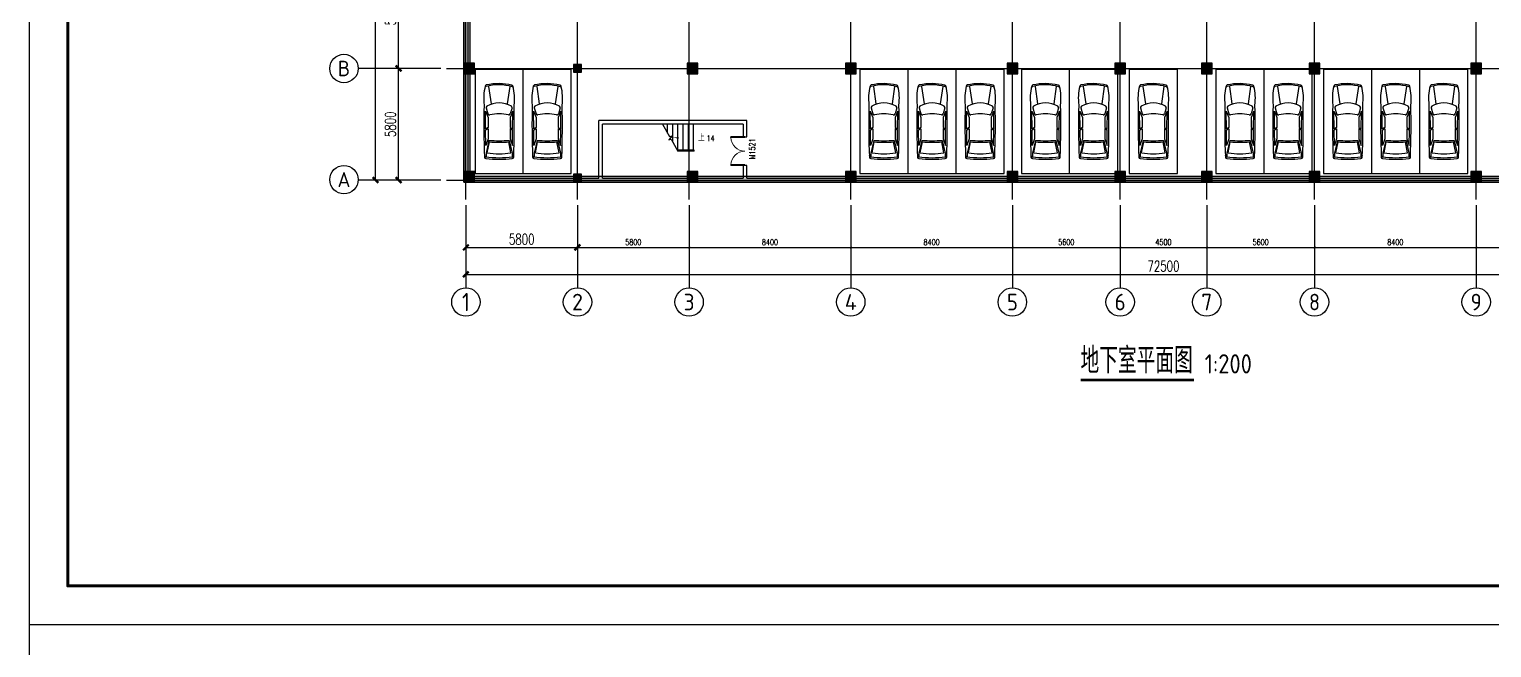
# Model space of a CAD drawing. Extents: x -1 to 1050000, y -900000 to 0.
# Drawn here: x -1 to 76000, y -361217 to -329074 of the extents above; entities that cross this region are included whole.
import ezdxf
from ezdxf.enums import TextEntityAlignment as Align

# ---------------------------------------------------------------- set-up
doc = ezdxf.new("R2010")
doc.units = 0
doc.header["$LTSCALE"] = 1000
doc.header["$MEASUREMENT"] = 0
for name, color, linetype in [('AXIS', 3, 'Continuous'), ('AXIS_TEXT', 7, 'Continuous'), ('COLUMN', 9, 'Continuous'), ('DIM_SYMB', 3, 'Continuous'), ('G-ANNO-TTLB-THIN', 151, 'Continuous'), ('PKNG-TSRP', 83, 'Continuous'), ('PUB_HATCH', 8, 'Continuous'), ('PUB_TEXT', 7, 'Continuous'), ('STAIR', 2, 'Continuous'), ('WALL', 9, 'Continuous'), ('WINDOW', 4, 'Continuous'), ('WINDOW_TEXT', 7, 'Continuous')]:
    doc.layers.add(name, color=color, linetype=linetype)
doc.layers.add('DOTE', color=1, linetype='Continuous', plot=False)
doc.layers.add('G-ANNO-TTLB-WIDE', color=214, linetype='Continuous', lineweight=100)
doc.styles.add('_TCH_AXIS', font='tssdeng.shx', dxfattribs={"bigfont": 'GBCBIG.shx'})
doc.styles.add('_TCH_DIM', font='SIMPLEX', dxfattribs={"bigfont": 'GBCBIG'})
doc.styles.add('_TCH_DIM_T3', font='SIMPLEX', dxfattribs={"width": 0.705882, "bigfont": 'GBCBIG'})
doc.styles.add('_TCH_WINDOW', font='SIMPLEX', dxfattribs={"bigfont": 'GBCBIG'})
doc.styles.add('COMPLEX', font='COMPLEX')
doc.styles.get("Standard").update_dxf_attribs({"font": 'gbenor.shx', "bigfont": 'gbcbig.shx'})
doc.dimstyles.new('_TCH_ARCH&&100', dxfattribs={"dimtxt": 297.5, "dimasz": 100, "dimexe": 250, "dimexo": 300, "dimgap": 126.25, "dimtad": 1, "dimdec": 0, "dimzin": 0, "dimdsep": 46, "dimtxsty": '_TCH_DIM_T3', "dimblk": 'ARCHTICK', "dimcen": 0.09, "dimclrt": 7, "dimazin": 2, "dimtfac": 1, "dimtdec": 0, "dimtix": 1, "dimtmove": 2, "dimatfit": 3, "dimfxl": 1, "dimtolj": 1, "dimtzin": 0, "dimarcsym": 0})

# ---------------------------------------------------------------- blocks, each defined once
blk = doc.blocks.new('*U1')
blk.add_line((-525000, 0), (525000, 0))
blk = doc.blocks.new('*U2')
at = {"layer": 'Defpoints', "color": 0, "linetype": 'ByBlock', "lineweight": -2, "transparency": 16777216}
blk.add_blockref('*U1', (0, -360000), dxfattribs=at)
blk = doc.blocks.new('$车$00000001')
for p, q in [((-547, 1807, 0), (-416, 915, 0)), ((552, 1807, 0), (421, 915, 0)), ((-702, -406, 0), (-713, 540, 0)), ((-713, 540, 0), (-576, 195, 0)), ((-672, 697, 0), (-579, 391, 0)), ((-576, 195, 0), (-576, -323, 0)), ((715, 540, 0), (578, 195, 0)), ((578, 195, 0), (578, -323, 0)), ((672, 697, 0), (579, 391, 0)), ((703, -406, 0), (715, 540, 0)), ((-576, -323, 0), (-702, -406, 0)), ((-576, -378, 0), (-701, -460, 0)), ((-695, -1259, 0), (-701, -460, 0)), ((-576, -378, 0), (-576, -901, 0)), ((578, -323, 0), (703, -406, 0)), ((578, -378, 0), (703, -460, 0)), ((578, -378, 0), (578, -901, 0)), ((697, -1259, 0), (703, -460, 0)), ((-576, -901, 0), (-695, -1259, 0)), ((-526, -986, 0), (-680, -1654, 0)), ((-613, -1625, 0), (-502, -1066, 0)), ((615, -1625, 0), (504, -1066, 0)), ((530, -985, 0), (683, -1654, 0)), ((578, -901, 0), (697, -1259, 0)), ((-680, -1654, 0), (-680, -1837, 0)), ((683, -1654, 0), (683, -1837, 0))]:
    blk.add_line(p, q)
at = {"elevation": 0}
blk.add_lwpolyline([(-759, -1851, 0.370795), (-687, -1929, 0.050359), (687, -1929, 0.370794), (759, -1851, 0.013785), (781, 852, 0.086087), (726, 1821, 0.274876), (668, 1882, 0.115126), (-664, 1893, 0.278808), (-723, 1832, 0.08707), (-781, 852, 0.013785)], format="xyb", close=True, dxfattribs=at)
for centre, radius, start, end in [((-661, 1732, 0), 82.2, 107.81788, 168.39421), ((-21, -539, 0), 2441, 73.03471, 105.81411), ((664, 1718, 0), 82.2, 11.32486, 70.88258), ((-596, 720, 0), 78.6, 121.14552, 196.79837), ((0, -320, 0), 1277, 60.07742, 119.92258), ((596, 720, 0), 78.6, 343.20163, 58.85448), ((-504, 414, 0), 78.6, 196.79837, 283.66308), ((0, -1777, 0), 2169, 77.06832, 102.93168), ((504, 414, 0), 78.6, 256.33692, 343.20163), ((0, 5836, 0), 6842, 265.59188, 274.44072), ((0, 5792, 0), 6876, 265.79714, 274.20286), ((-643, -1747, 0), 121, 184.39871, 237.52881), ((0, 4897, 0), 6783, 264.01419, 275.98581), ((0, 1755, 0), 3436, 259.68972, 280.31028), ((643, -1747, 0), 121, 302.47119, 355.60129)]:
    blk.add_arc(centre, radius, start, end)
blk = doc.blocks.new('_ArchTick')
at = {"color": 0, "linetype": 'ByBlock', "const_width": 0.4}
blk.add_lwpolyline([(-0.5, -0.5), (0.5, 0.5)], dxfattribs=at)
blk = doc.blocks.new('*D155')
at = {"layer": 'AXIS', "color": 0, "lineweight": -2, "transparency": 16777216}
for p, q in [((20991, -282013), (17741, -282013)), ((17991, -336913), (17991, -282013)), ((20991, -336913), (17741, -336913))]:
    blk.add_line(p, q, dxfattribs=at)
at = {"layer": 'Defpoints', "color": 0, "transparency": 16777216}
for p in [(17991, -282013), (21291, -282013), (21291, -336913)]:
    blk.add_point(p, dxfattribs=at)
at = {"layer": 'AXIS', "color": 0, "lineweight": -2, "transparency": 16777216, "xscale": 300, "yscale": 300, "zscale": 300}
for p, rotation in [((17991, -282013), 90), ((17991, -336913), 270)]:
    blk.add_blockref('_ArchTick', p, dxfattribs=dict(at, rotation=rotation))
at = {"layer": 'AXIS', "color": 7, "transparency": 16777216, "insert": (17566, -309463), "char_height": 550, "attachment_point": 5, "rotation": 90, "style": '_TCH_DIM_T3'}
blk.add_mtext('\\A1;54900', dxfattribs=at)
blk = doc.blocks.new('_AXISO')
blk.add_circle((0, 0), 0.5)
at = {"layer": 'AXIS_TEXT', "style": 'COMPLEX', "width": 1.041667}
blk.add_attdef('A', text='', height=0.56, dxfattribs=at).set_placement((-0.25, -0.28), (0.25, -0.28), align=Align.FIT)
blk = doc.blocks.new('*D125')
at = {"layer": 'AXIS', "color": 0, "lineweight": -2, "transparency": 16777216}
for p, q in [((21391, -331113), (18941, -331113)), ((19191, -336913), (19191, -331113)), ((21391, -336913), (18941, -336913))]:
    blk.add_line(p, q, dxfattribs=at)
at = {"layer": 'Defpoints', "color": 0, "transparency": 16777216}
for p in [(19191, -331113), (21691, -331113), (21691, -336913)]:
    blk.add_point(p, dxfattribs=at)
at = {"layer": 'AXIS', "color": 0, "lineweight": -2, "transparency": 16777216, "xscale": 300, "yscale": 300, "zscale": 300}
for p, rotation in [((19191, -331113), 90), ((19191, -336913), 270)]:
    blk.add_blockref('_ArchTick', p, dxfattribs=dict(at, rotation=rotation))
at = {"layer": 'AXIS', "color": 7, "transparency": 16777216, "insert": (18766, -334013), "char_height": 550, "attachment_point": 5, "rotation": 90, "style": '_TCH_DIM_T3'}
blk.add_mtext('\\A1;5800', dxfattribs=at)
blk = doc.blocks.new('*D126')
at = {"layer": 'AXIS', "color": 0, "lineweight": -2, "transparency": 16777216}
for p, q in [((21391, -325313), (18941, -325313)), ((19191, -331113), (19191, -325313)), ((21391, -331113), (18941, -331113))]:
    blk.add_line(p, q, dxfattribs=at)
at = {"layer": 'Defpoints', "color": 0, "transparency": 16777216}
for p in [(19191, -325313), (21691, -325313), (21691, -331113)]:
    blk.add_point(p, dxfattribs=at)
at = {"layer": 'AXIS', "color": 0, "lineweight": -2, "transparency": 16777216, "xscale": 300, "yscale": 300, "zscale": 300}
for p, rotation in [((19191, -325313), 90), ((19191, -331113), 270)]:
    blk.add_blockref('_ArchTick', p, dxfattribs=dict(at, rotation=rotation))
at = {"layer": 'AXIS', "color": 7, "transparency": 16777216, "insert": (18766, -328213), "char_height": 550, "attachment_point": 5, "rotation": 90, "style": '_TCH_DIM_T3'}
blk.add_mtext('\\A1;5800', dxfattribs=at)
blk = doc.blocks.new('*D145')
at = {"layer": 'AXIS', "color": 0, "lineweight": -2, "transparency": 16777216}
for p, q in [((28491, -338213), (28491, -340663)), ((34291, -338213), (34291, -340663)), ((28491, -340413), (34291, -340413))]:
    blk.add_line(p, q, dxfattribs=at)
at = {"layer": 'Defpoints', "color": 0, "transparency": 16777216}
for p in [(28491, -337913), (34291, -337913), (34291, -340413)]:
    blk.add_point(p, dxfattribs=at)
at = {"layer": 'AXIS', "color": 0, "lineweight": -2, "transparency": 16777216, "xscale": 100, "yscale": 100, "zscale": 100, "rotation": 180}
blk.add_blockref('_ArchTick', (28491, -340413), dxfattribs=at)
at = {"layer": 'AXIS', "color": 0, "lineweight": -2, "transparency": 16777216, "xscale": 100, "yscale": 100, "zscale": 100}
blk.add_blockref('_ArchTick', (34291, -340413), dxfattribs=at)
at = {"layer": 'AXIS', "color": 7, "transparency": 16777216, "insert": (31391, -340138), "char_height": 297.5, "attachment_point": 5, "style": '_TCH_DIM_T3'}
blk.add_mtext('\\A1;5800', dxfattribs=at)
blk = doc.blocks.new('*D147')
at = {"layer": 'AXIS', "color": 0, "lineweight": -2, "transparency": 16777216}
for p, q in [((42691, -338213), (42691, -340663)), ((51091, -338213), (51091, -340663)), ((42691, -340413), (51091, -340413))]:
    blk.add_line(p, q, dxfattribs=at)
at = {"layer": 'Defpoints', "color": 0, "transparency": 16777216}
for p in [(42691, -337913), (51091, -337913), (51091, -340413)]:
    blk.add_point(p, dxfattribs=at)
at = {"layer": 'AXIS', "color": 0, "lineweight": -2, "transparency": 16777216, "xscale": 100, "yscale": 100, "zscale": 100, "rotation": 180}
blk.add_blockref('_ArchTick', (42691, -340413), dxfattribs=at)
at = {"layer": 'AXIS', "color": 0, "lineweight": -2, "transparency": 16777216, "xscale": 100, "yscale": 100, "zscale": 100}
blk.add_blockref('_ArchTick', (51091, -340413), dxfattribs=at)
at = {"layer": 'AXIS', "color": 7, "transparency": 16777216, "insert": (46891, -340138), "char_height": 297.5, "attachment_point": 5, "style": '_TCH_DIM_T3'}
blk.add_mtext('\\A1;8400', dxfattribs=at)
blk = doc.blocks.new('*D159')
at = {"layer": 'AXIS', "color": 0, "lineweight": -2, "transparency": 16777216}
for p, q in [((51091, -338213), (51091, -340663)), ((56691, -338213), (56691, -340663)), ((51091, -340413), (56691, -340413))]:
    blk.add_line(p, q, dxfattribs=at)
at = {"layer": 'Defpoints', "color": 0, "transparency": 16777216}
for p in [(51091, -337913), (56691, -337913), (56691, -340413)]:
    blk.add_point(p, dxfattribs=at)
at = {"layer": 'AXIS', "color": 0, "lineweight": -2, "transparency": 16777216, "xscale": 100, "yscale": 100, "zscale": 100, "rotation": 180}
blk.add_blockref('_ArchTick', (51091, -340413), dxfattribs=at)
at = {"layer": 'AXIS', "color": 0, "lineweight": -2, "transparency": 16777216, "xscale": 100, "yscale": 100, "zscale": 100}
blk.add_blockref('_ArchTick', (56691, -340413), dxfattribs=at)
at = {"layer": 'AXIS', "color": 7, "transparency": 16777216, "insert": (53891, -340138), "char_height": 297.5, "attachment_point": 5, "style": '_TCH_DIM_T3'}
blk.add_mtext('\\A1;5600', dxfattribs=at)
blk = doc.blocks.new('*D162')
at = {"layer": 'AXIS', "color": 0, "lineweight": -2, "transparency": 16777216}
for p, q in [((66791, -338213), (66791, -340663)), ((75191, -338213), (75191, -340663)), ((66791, -340413), (75191, -340413))]:
    blk.add_line(p, q, dxfattribs=at)
at = {"layer": 'Defpoints', "color": 0, "transparency": 16777216}
for p in [(66791, -337913), (75191, -337913), (75191, -340413)]:
    blk.add_point(p, dxfattribs=at)
at = {"layer": 'AXIS', "color": 0, "lineweight": -2, "transparency": 16777216, "xscale": 100, "yscale": 100, "zscale": 100, "rotation": 180}
blk.add_blockref('_ArchTick', (66791, -340413), dxfattribs=at)
at = {"layer": 'AXIS', "color": 0, "lineweight": -2, "transparency": 16777216, "xscale": 100, "yscale": 100, "zscale": 100}
blk.add_blockref('_ArchTick', (75191, -340413), dxfattribs=at)
at = {"layer": 'AXIS', "color": 7, "transparency": 16777216, "insert": (70991, -340138), "char_height": 297.5, "attachment_point": 5, "style": '_TCH_DIM_T3'}
blk.add_mtext('\\A1;8400', dxfattribs=at)
blk = doc.blocks.new('*D156')
at = {"layer": 'AXIS', "color": 0, "lineweight": -2, "transparency": 16777216}
for p, q in [((22691, -338213), (22691, -340663)), ((28491, -338213), (28491, -340663)), ((22691, -340413), (28491, -340413))]:
    blk.add_line(p, q, dxfattribs=at)
at = {"layer": 'Defpoints', "color": 0, "transparency": 16777216}
for p in [(22691, -337913), (28491, -337913), (28491, -340413)]:
    blk.add_point(p, dxfattribs=at)
at = {"layer": 'AXIS', "color": 0, "lineweight": -2, "transparency": 16777216, "xscale": 300, "yscale": 300, "zscale": 300, "rotation": 180}
blk.add_blockref('_ArchTick', (22691, -340413), dxfattribs=at)
at = {"layer": 'AXIS', "color": 0, "lineweight": -2, "transparency": 16777216, "xscale": 300, "yscale": 300, "zscale": 300}
blk.add_blockref('_ArchTick', (28491, -340413), dxfattribs=at)
at = {"layer": 'AXIS', "color": 7, "transparency": 16777216, "insert": (25591, -339988), "char_height": 550, "attachment_point": 5, "style": '_TCH_DIM_T3'}
blk.add_mtext('\\A1;5800', dxfattribs=at)
blk = doc.blocks.new('*D158')
at = {"layer": 'AXIS', "color": 0, "lineweight": -2, "transparency": 16777216}
for p, q in [((34291, -338213), (34291, -340663)), ((42691, -338213), (42691, -340663)), ((34291, -340413), (42691, -340413))]:
    blk.add_line(p, q, dxfattribs=at)
at = {"layer": 'Defpoints', "color": 0, "transparency": 16777216}
for p in [(34291, -337913), (42691, -337913), (42691, -340413)]:
    blk.add_point(p, dxfattribs=at)
at = {"layer": 'AXIS', "color": 0, "lineweight": -2, "transparency": 16777216, "xscale": 100, "yscale": 100, "zscale": 100, "rotation": 180}
blk.add_blockref('_ArchTick', (34291, -340413), dxfattribs=at)
at = {"layer": 'AXIS', "color": 0, "lineweight": -2, "transparency": 16777216, "xscale": 100, "yscale": 100, "zscale": 100}
blk.add_blockref('_ArchTick', (42691, -340413), dxfattribs=at)
at = {"layer": 'AXIS', "color": 7, "transparency": 16777216, "insert": (38491, -340138), "char_height": 297.5, "attachment_point": 5, "style": '_TCH_DIM_T3'}
blk.add_mtext('\\A1;8400', dxfattribs=at)
blk = doc.blocks.new('*D169')
at = {"layer": 'AXIS', "color": 0, "lineweight": -2, "transparency": 16777216}
for p, q in [((56691, -338213), (56691, -340663)), ((61191, -338213), (61191, -340663)), ((56691, -340413), (61191, -340413))]:
    blk.add_line(p, q, dxfattribs=at)
at = {"layer": 'Defpoints', "color": 0, "transparency": 16777216}
for p in [(56691, -337913), (61191, -337913), (61191, -340413)]:
    blk.add_point(p, dxfattribs=at)
at = {"layer": 'AXIS', "color": 0, "lineweight": -2, "transparency": 16777216, "xscale": 100, "yscale": 100, "zscale": 100, "rotation": 180}
blk.add_blockref('_ArchTick', (56691, -340413), dxfattribs=at)
at = {"layer": 'AXIS', "color": 0, "lineweight": -2, "transparency": 16777216, "xscale": 100, "yscale": 100, "zscale": 100}
blk.add_blockref('_ArchTick', (61191, -340413), dxfattribs=at)
at = {"layer": 'AXIS', "color": 7, "transparency": 16777216, "insert": (58941, -340138), "char_height": 297.5, "attachment_point": 5, "style": '_TCH_DIM_T3'}
blk.add_mtext('\\A1;4500', dxfattribs=at)
blk = doc.blocks.new('*D170')
at = {"layer": 'AXIS', "color": 0, "lineweight": -2, "transparency": 16777216}
for p, q in [((61191, -338213), (61191, -340663)), ((66791, -338213), (66791, -340663)), ((61191, -340413), (66791, -340413))]:
    blk.add_line(p, q, dxfattribs=at)
at = {"layer": 'Defpoints', "color": 0, "transparency": 16777216}
for p in [(61191, -337913), (66791, -337913), (66791, -340413)]:
    blk.add_point(p, dxfattribs=at)
at = {"layer": 'AXIS', "color": 0, "lineweight": -2, "transparency": 16777216, "xscale": 100, "yscale": 100, "zscale": 100, "rotation": 180}
blk.add_blockref('_ArchTick', (61191, -340413), dxfattribs=at)
at = {"layer": 'AXIS', "color": 0, "lineweight": -2, "transparency": 16777216, "xscale": 100, "yscale": 100, "zscale": 100}
blk.add_blockref('_ArchTick', (66791, -340413), dxfattribs=at)
at = {"layer": 'AXIS', "color": 7, "transparency": 16777216, "insert": (63991, -340138), "char_height": 297.5, "attachment_point": 5, "style": '_TCH_DIM_T3'}
blk.add_mtext('\\A1;5600', dxfattribs=at)
blk = doc.blocks.new('*D172')
at = {"layer": 'AXIS', "color": 0, "lineweight": -2, "transparency": 16777216}
for p, q in [((75191, -338213), (75191, -340663)), ((83591, -338213), (83591, -340663)), ((75191, -340413), (83591, -340413))]:
    blk.add_line(p, q, dxfattribs=at)
at = {"layer": 'Defpoints', "color": 0, "transparency": 16777216}
for p in [(75191, -337913), (83591, -337913), (83591, -340413)]:
    blk.add_point(p, dxfattribs=at)
at = {"layer": 'AXIS', "color": 0, "lineweight": -2, "transparency": 16777216, "xscale": 100, "yscale": 100, "zscale": 100, "rotation": 180}
blk.add_blockref('_ArchTick', (75191, -340413), dxfattribs=at)
at = {"layer": 'AXIS', "color": 0, "lineweight": -2, "transparency": 16777216, "xscale": 100, "yscale": 100, "zscale": 100}
blk.add_blockref('_ArchTick', (83591, -340413), dxfattribs=at)
at = {"layer": 'AXIS', "color": 7, "transparency": 16777216, "insert": (79391, -340138), "char_height": 297.5, "attachment_point": 5, "style": '_TCH_DIM_T3'}
blk.add_mtext('\\A1;8400', dxfattribs=at)
blk = doc.blocks.new('*D175')
at = {"layer": 'AXIS', "color": 0, "lineweight": -2, "transparency": 16777216}
for p, q in [((22691, -338813), (22691, -342063)), ((95191, -338813), (95191, -342063)), ((22691, -341813), (95191, -341813))]:
    blk.add_line(p, q, dxfattribs=at)
at = {"layer": 'Defpoints', "color": 0, "transparency": 16777216}
for p in [(22691, -338513), (95191, -338513), (95191, -341813)]:
    blk.add_point(p, dxfattribs=at)
at = {"layer": 'AXIS', "color": 0, "lineweight": -2, "transparency": 16777216, "xscale": 300, "yscale": 300, "zscale": 300, "rotation": 180}
blk.add_blockref('_ArchTick', (22691, -341813), dxfattribs=at)
at = {"layer": 'AXIS', "color": 0, "lineweight": -2, "transparency": 16777216, "xscale": 300, "yscale": 300, "zscale": 300}
blk.add_blockref('_ArchTick', (95191, -341813), dxfattribs=at)
at = {"layer": 'AXIS', "color": 7, "transparency": 16777216, "insert": (58941, -341388), "char_height": 550, "attachment_point": 5, "style": '_TCH_DIM_T3'}
blk.add_mtext('\\A1;72500', dxfattribs=at)
blk = doc.blocks.new('_FZH')
blk.add_lwpolyline([(-0.5, -0.5), (0.5, -0.5), (0.5, 0.5), (-0.5, 0.5)], close=True)
at = {"layer": 'PUB_HATCH'}
blk.add_solid([(-0.5, -0.5), (0.5, -0.5), (-0.5, 0.5), (0.5, 0.5)], dxfattribs=at)
blk = doc.blocks.new('$DorLib2D$00000002')
for p, q in [((-0.5, 0), (-0.5, 0.4875)), ((-0.475, 0.4875), (-0.5, 0.4875)), ((-0.475, 0), (-0.475, 0.4875)), ((0.475, 0), (0.475, 0.4875)), ((0.475, 0.4875), (0.5, 0.4875)), ((0.5, 0), (0.5, 0.4875)), ((-0.5, 0), (-0.475, 0)), ((0.5, 0), (0.475, 0))]:
    blk.add_line(p, q)
at = {"lineweight": 13}
for centre, start, end in [((-0.4875, 0), 0, 88.53072), ((0.4875, 0), 91.46928, 180)]:
    blk.add_arc(centre, 0.4875, start, end, dxfattribs=at)

msp = doc.modelspace()

# ---------------------------------------------------------------- hatches: boundary and pattern name
at = {"layer": 'WALL'}
h = msp.add_hatch(color=256, dxfattribs=at)
h.dxf.hatch_style = 1
h.paths.add_polyline_path([(95290.6, -295463.25), (95290.6, -337013.25), (22590.6, -337013.25), (22565.6, -281913.25), (95290.6, -281913.25), (95290.6, -288388.25), (94990.6, -288388.25), (94990.6, -282213.25), (22865.73, -282213.25), (22890.46, -336713.25), (94990.6, -336713.25), (94990.6, -295463.25)])

# ---------------------------------------------------------------- linework, layer by layer
msp.add_line((0, 0), (0, -900000))
at = {"layer": 'AXIS'}
for p, q in [((21090.6, -331113.25), (17090.6, -331113.25)), ((21090.6, -336913.25), (17090.6, -336913.25)), ((22690.6, -338513.25), (22690.6, -342513.25)), ((28490.6, -338513.25), (28490.6, -342513.25)), ((34290.6, -338513.25), (34290.6, -342513.25)), ((42690.78, -338513.25), (42690.78, -342513.25)), ((51090.6, -338513.25), (51090.6, -342513.25)), ((56690.6, -338513.25), (56690.6, -342513.25)), ((61190.6, -338513.25), (61190.6, -342513.25)), ((66790.6, -338513.25), (66790.6, -342513.25)), ((75190.6, -338513.25), (75190.6, -342513.25))]:
    msp.add_line(p, q, dxfattribs=at)
at = {"layer": 'DIM_SYMB'}
msp.add_lwpolyline([(34655.6, -334713.25, 0, 0, 0), (33440.6, -334713.25, 0, 80, 0), (33740.6, -334713.25, 0, 0, 0)], format="xyseb", dxfattribs=at)
at = {"layer": 'DIM_SYMB', "const_width": 140}
msp.add_lwpolyline([(54629.49, -347302.83), (60524.38, -347302.83)], dxfattribs=at)
at = {"layer": 'DOTE'}
for p, q in [((22690.6, -337913.25), (22690.6, -281013.25)), ((28490.6, -337913.25), (28490.6, -281013.25)), ((34290.6, -337913.25), (34290.6, -281013.25)), ((42690.78, -337913.25), (42690.78, -281013.25)), ((51090.6, -337913.25), (51090.6, -281013.25)), ((56690.6, -337913.25), (56690.6, -281013.25)), ((61190.6, -337913.25), (61190.6, -281013.25)), ((66790.6, -337913.25), (66790.6, -281013.25)), ((75190.6, -337913.25), (75190.6, -281013.25)), ((21690.6, -331113.25), (103190.6, -331113.25)), ((21690.6, -336913.25), (103190.6, -336913.25))]:
    msp.add_line(p, q, dxfattribs=at)
at = {"layer": 'G-ANNO-TTLB-THIN'}
msp.add_lwpolyline([(-0.53, -191800.03), (-0.53, -360000.03), (118799.47, -360000.03), (118799.47, -191800.03)], close=True, dxfattribs=at)
at = {"layer": 'G-ANNO-TTLB-WIDE'}
msp.add_lwpolyline([(116799.47, -196800.03), (1999.47, -196800.03), (1999.47, -358000.03), (116799.47, -358000.03)], close=True, dxfattribs=at)
at = {"layer": 'PKNG-TSRP'}
for p, q in [((23165.41, -336563.25), (28165.41, -336563.25)), ((43165.6, -336563.25), (50665.6, -336563.25)), ((51565.6, -336563.25), (56565.6, -336563.25)), ((61665.6, -336563.25), (66665.6, -336563.25)), ((67265.6, -336563.25), (74765.6, -336563.25))]:
    msp.add_line(p, q, dxfattribs=at)
for points in [[(28165.41, -331163.25), (23165.41, -331163.25), (23165.41, -336563.25)], [(25665.41, -336563.25), (25665.41, -331163.25)], [(28165.41, -336563.25), (28165.41, -331163.25)], [(50665.6, -331163.25), (43165.6, -331163.25), (43165.6, -336563.25)], [(45665.6, -336563.25), (45665.6, -331163.25)], [(48165.6, -336563.25), (48165.6, -331163.25)], [(50665.6, -336563.25), (50665.6, -331163.25)], [(56565.6, -331163.25), (51565.6, -331163.25), (51565.6, -336563.25)], [(54065.6, -336563.25), (54065.6, -331163.25)], [(56565.6, -336563.25), (56565.6, -331163.25)], [(66665.6, -331163.25), (61665.6, -331163.25), (61665.6, -336563.25)], [(64165.6, -336563.25), (64165.6, -331163.25)], [(66665.6, -336563.25), (66665.6, -331163.25)], [(74765.6, -331163.25), (67265.6, -331163.25), (67265.6, -336563.25)], [(69765.6, -336563.25), (69765.6, -331163.25)], [(72265.6, -336563.25), (72265.6, -331163.25)], [(74765.6, -336563.25), (74765.6, -331163.25)]]:
    msp.add_lwpolyline(points, dxfattribs=at)
msp.add_lwpolyline([(57165.6, -336563.25), (59665.6, -336563.25), (59665.6, -331163.25), (57165.6, -331163.25)], close=True, dxfattribs=at)
at = {"layer": 'STAIR'}
for p, q in [((34520.6, -334013.25), (32901.45, -334013.25)), ((32901.45, -334013.25), (33270.66, -334652.73)), ((33170.6, -334479.42), (33170.6, -334013.25)), ((33440.6, -334947.08), (33440.6, -334013.25)), ((33710.6, -335353.25), (33710.6, -334013.25)), ((33980.6, -335353.25), (33980.6, -334013.25)), ((34250.6, -335353.25), (34250.6, -334013.25)), ((34520.6, -335353.25), (34520.6, -334013.25)), ((33401.06, -334617.79), (33228.16, -334823.84)), ((33228.16, -334823.84), (33350.52, -334791.05)), ((33270.66, -334652.73), (33401.06, -334617.79)), ((33350.52, -334791.05), (33709.74, -335413.25)), ((34550.6, -335353.25), (33675.1, -335353.25)), ((34550.6, -335413.25), (33709.74, -335413.25)), ((34550.6, -335413.25), (34550.6, -335353.25))]:
    msp.add_line(p, q, dxfattribs=at)
msp.add_point((22690.6, -336913.25), dxfattribs=at)
at = {"layer": 'WALL'}
for p, q in [((22590.6, -325538.25), (22590.6, -330838.25)), ((22790.6, -325538.25), (22790.6, -330838.25)), ((22590.6, -331388.25), (22590.6, -336463.25)), ((22790.6, -331388.25), (22790.6, -336463.25)), ((37290.6, -333813.25), (29590.6, -333813.25)), ((29590.6, -336813.25), (29590.6, -333813.25)), ((37090.6, -334013.25), (29790.6, -334013.25)), ((29790.6, -336813.25), (29790.6, -334013.25)), ((37090.6, -334013.25), (37090.6, -334663.25)), ((37290.6, -334663.25), (37290.6, -333813.25)), ((37090.6, -334663.25), (37290.6, -334663.25)), ((37290.6, -336163.25), (37090.6, -336163.25)), ((37090.6, -336163.25), (37090.6, -336813.25)), ((37290.6, -336813.25), (37290.6, -336163.25)), ((23140.6, -336813.25), (28290.6, -336813.25)), ((23140.6, -337013.25), (28290.6, -337013.25)), ((28690.6, -336813.25), (29590.6, -336813.25)), ((28690.6, -337013.25), (34190.6, -337013.25)), ((29790.6, -336813.25), (34190.6, -336813.25)), ((34740.6, -336813.25), (37090.6, -336813.25)), ((34740.6, -337013.25), (42415.6, -337013.25)), ((37290.6, -336813.25), (42415.6, -336813.25)), ((42965.6, -336813.25), (50815.6, -336813.25)), ((42965.6, -337013.25), (50815.6, -337013.25)), ((51365.6, -336813.25), (56415.6, -336813.25)), ((51365.6, -337013.25), (56415.6, -337013.25)), ((56965.6, -336813.25), (60915.6, -336813.25)), ((56965.6, -337013.25), (60915.6, -337013.25)), ((61465.6, -336813.25), (66515.6, -336813.25)), ((61465.6, -337013.25), (66515.6, -337013.25)), ((67065.6, -336813.25), (74915.6, -336813.25)), ((67065.6, -337013.25), (74915.6, -337013.25)), ((75465.6, -336813.25), (80590.6, -336813.25)), ((75465.6, -337013.25), (83215.6, -337013.25))]:
    msp.add_line(p, q, dxfattribs=at)
msp.add_lwpolyline([(95290.6, -295463.25), (95290.6, -337013.25), (22590.6, -337013.25), (22565.6, -281913.25), (95290.6, -281913.25), (95290.6, -288388.25), (94990.6, -288388.25), (94990.6, -282213.25), (22865.73, -282213.25), (22890.46, -336713.25), (94990.6, -336713.25), (94990.6, -295463.25)], close=True, dxfattribs=at)

# ---------------------------------------------------------------- block references
at = {"layer": 'AXIS'}
ref = msp.add_blockref('_AXISO', (16352.34, -331113.25), dxfattribs=dict(at, xscale=1476.510067114094, yscale=1476.510067114094, zscale=1476.510067114094))
ref.add_attrib('A', 'B', dxfattribs={"layer": 'AXIS_TEXT', "height": 803.33, "style": '_TCH_AXIS', "width": 1.503401}).set_placement((16027.19, -331514.92), (16677.5, -331514.92), align=Align.FIT)
ref = msp.add_blockref('_AXISO', (16353.2, -336889.18), dxfattribs=dict(at, xscale=1476.510067114094, yscale=1476.510067114094, zscale=1476.510067114094))
ref.add_attrib('A', 'A', dxfattribs={"layer": 'AXIS_TEXT', "height": 784.74, "style": '_TCH_AXIS', "width": 1.392857}).set_placement((16016.88, -337281.55), (16689.51, -337281.55), align=Align.FIT)
ref = msp.add_blockref('_AXISO', (22690.6, -343251.51), dxfattribs=dict(at, xscale=1476.510067114094, yscale=1476.510067114094, zscale=1476.510067114094))
ref.add_attrib('A', '1', dxfattribs={"layer": 'AXIS_TEXT', "height": 949.99, "style": '_TCH_AXIS', "width": 2.228571}).set_placement((22487.03, -343726.5), (22894.17, -343726.5), align=Align.FIT)
ref = msp.add_blockref('_AXISO', (28490.6, -343251.51), dxfattribs=dict(at, xscale=1476.510067114094, yscale=1476.510067114094, zscale=1476.510067114094))
ref.add_attrib('A', '2', dxfattribs={"layer": 'AXIS_TEXT', "height": 859.97, "style": '_TCH_AXIS', "width": 1.238095}).set_placement((28203.94, -343681.49), (28777.25, -343681.49), align=Align.FIT)
ref = msp.add_blockref('_AXISO', (34290.6, -343251.51), dxfattribs=dict(at, xscale=1476.510067114094, yscale=1476.510067114094, zscale=1476.510067114094))
ref.add_attrib('A', '3', dxfattribs={"layer": 'AXIS_TEXT', "height": 859.97, "style": '_TCH_AXIS', "width": 1.238095}).set_placement((34003.94, -343681.49), (34577.25, -343681.49), align=Align.FIT)
ref = msp.add_blockref('_AXISO', (42690.78, -343251.51), dxfattribs=dict(at, xscale=1476.510067114094, yscale=1476.510067114094, zscale=1476.510067114094))
ref.add_attrib('A', '4', dxfattribs={"layer": 'AXIS_TEXT', "height": 822.12, "style": '_TCH_AXIS', "width": 1.320635}).set_placement((42377.59, -343662.57), (43003.97, -343662.57), align=Align.FIT)
ref = msp.add_blockref('_AXISO', (51090.6, -343251.51), dxfattribs=dict(at, xscale=1476.510067114094, yscale=1476.510067114094, zscale=1476.510067114094))
ref.add_attrib('A', '5', dxfattribs={"layer": 'AXIS_TEXT', "height": 859.97, "style": '_TCH_AXIS', "width": 1.238095}).set_placement((50803.94, -343681.49), (51377.25, -343681.49), align=Align.FIT)
ref = msp.add_blockref('_AXISO', (56690.6, -343251.51), dxfattribs=dict(at, xscale=1476.510067114094, yscale=1476.510067114094, zscale=1476.510067114094))
ref.add_attrib('A', '6', dxfattribs={"layer": 'AXIS_TEXT', "height": 859.97, "style": '_TCH_AXIS', "width": 1.333333}).set_placement((56403.94, -343681.49), (56977.25, -343681.49), align=Align.FIT)
ref = msp.add_blockref('_AXISO', (61190.6, -343251.51), dxfattribs=dict(at, xscale=1476.510067114094, yscale=1476.510067114094, zscale=1476.510067114094))
ref.add_attrib('A', '7', dxfattribs={"layer": 'AXIS_TEXT', "height": 859.97, "style": '_TCH_AXIS', "width": 1.238095}).set_placement((60903.94, -343681.49), (61477.25, -343681.49), align=Align.FIT)
ref = msp.add_blockref('_AXISO', (66790.6, -343251.51), dxfattribs=dict(at, xscale=1476.510067114094, yscale=1476.510067114094, zscale=1476.510067114094))
ref.add_attrib('A', '8', dxfattribs={"layer": 'AXIS_TEXT', "height": 859.97, "style": '_TCH_AXIS', "width": 1.238095}).set_placement((66503.94, -343681.49), (67077.25, -343681.49), align=Align.FIT)
ref = msp.add_blockref('_AXISO', (75190.6, -343251.51), dxfattribs=dict(at, xscale=1476.510067114094, yscale=1476.510067114094, zscale=1476.510067114094))
ref.add_attrib('A', '9', dxfattribs={"layer": 'AXIS_TEXT', "height": 859.97, "style": '_TCH_AXIS', "width": 1.333333}).set_placement((74903.94, -343681.49), (75477.25, -343681.49), align=Align.FIT)
at = {"layer": 'COLUMN'}
for p, xscale, yscale, zscale in [((22865.6, -331113.25), 550, 550, 550), ((28490.6, -331113.25), 400, 400, 400), ((34465.6, -331113.25), 550, 550, 550), ((42690.6, -331113.25), 550, 550, 550), ((51090.6, -331113.25), 550, 550, 550), ((56690.6, -331113.25), 550, 550, 550), ((61190.6, -331113.25), 550, 550, 550), ((66790.6, -331113.25), 550, 550, 550), ((75190.6, -331113.25), 550, 550, 550), ((22865.6, -336738.25), 550, 550, 550), ((28490.6, -336813.25), 400, 400, 400), ((34465.6, -336738.25), 550, 550, 550), ((42690.6, -336738.25), 550, 550, 550), ((51090.6, -336738.25), 550, 550, 550), ((56690.6, -336738.25), 550, 550, 550), ((61190.6, -336738.25), 550, 550, 550), ((66790.6, -336738.25), 550, 550, 550), ((75190.6, -336738.25), 550, 550, 550)]:
    msp.add_blockref('_FZH', p, dxfattribs=dict(at, xscale=xscale, yscale=yscale, zscale=zscale))
at = {"layer": 'Defpoints'}
msp.add_blockref('*U2', (525000, 0), dxfattribs=at)
at = {"layer": 'PKNG-TSRP'}
for p in [(24415.41, -333863.25), (26915.41, -333863.25), (44415.6, -333863.25), (46915.6, -333863.25), (49415.6, -333863.25), (52815.6, -333863.25), (55315.6, -333863.25), (58415.6, -333863.25), (62915.6, -333863.25), (65415.6, -333863.25), (68515.6, -333863.25), (71015.6, -333863.25), (73515.6, -333863.25)]:
    msp.add_blockref('$车$00000001', p, dxfattribs=at)
at = {"layer": 'WINDOW'}
ref = msp.add_blockref('$DorLib2D$00000002', (37190.6, -335413.25), dxfattribs=dict(at, xscale=1500, yscale=1500, zscale=1500, rotation=90))
ref.add_attrib('A', 'M1521', (37714.35, -335838.25), dxfattribs={"layer": 'WINDOW_TEXT', "height": 297.5, "rotation": 90, "style": '_TCH_WINDOW', "width": 0.705882})

# ---------------------------------------------------------------- texts
at = {"layer": 'PUB_TEXT', "style": '_TCH_DIM'}
msp.add_text('上', height=337.59, dxfattribs=at).set_placement((34760.6, -334888.25))
at = {"layer": 'PUB_TEXT', "style": '_TCH_DIM', "width": 0.705882}
msp.add_text('14', height=297.5, dxfattribs=at).set_placement((35196.34, -334888.25))
at = {"layer": 'PUB_TEXT'}
for s, height, p in [('地下室平面图', 1350.355, (54629.49, -346963.25)), ('1:200', 1000, (61084.38, -346963.25))]:
    msp.add_text(s, height=height, dxfattribs=at).set_placement(p)

# ---------------------------------------------------------------- dimensions: what is measured, and where the dimension line sits
at = {"layer": 'AXIS'}
for p1, p2, distance, picture, middle in [((21290.6, -336913.25), (21290.6, -282013.25), 3300, '*D155', (17565.6, -309463.25)), ((21690.6, -331113.25), (21690.6, -325313.25), 2500, '*D126', (18765.6, -328213.25)), ((21690.6, -336913.25), (21690.6, -331113.25), 2500, '*D125', (18765.6, -334013.25)), ((22690.6, -337913.25), (28490.6, -337913.25), -2500, '*D156', (25590.6, -339988.25)), ((22690.6, -338513.25), (95190.6, -338513.25), -3300, '*D175', (58940.6, -341388.25))]:
    dim = msp.add_aligned_dim(p1=p1, p2=p2, distance=distance, dimstyle='_TCH_ARCH&&100', override={"dimtxt": 550, "dimasz": 300, "dimgap": 150}, dxfattribs=at)
    dim.commit()
    dim.dimension.update_dxf_attribs({"geometry": picture, "text_midpoint": middle})
for p1, p2, picture, middle in [((28490.6, -337913.25), (34290.6, -337913.25), '*D145', (31390.6, -340138.25)), ((34290.6, -337913.25), (42690.78, -337913.25), '*D158', (38490.69, -340138.25)), ((42690.78, -337913.25), (51090.6, -337913.25), '*D147', (46890.69, -340138.25)), ((51090.6, -337913.25), (56690.6, -337913.25), '*D159', (53890.6, -340138.25)), ((56690.6, -337913.25), (61190.6, -337913.25), '*D169', (58940.6, -340138.25)), ((61190.6, -337913.25), (66790.6, -337913.25), '*D170', (63990.6, -340138.25)), ((66790.6, -337913.25), (75190.6, -337913.25), '*D162', (70990.6, -340138.25)), ((75190.6, -337913.25), (83590.6, -337913.25), '*D172', (79390.6, -340138.25))]:
    dim = msp.add_aligned_dim(p1=p1, p2=p2, distance=-2500, dimstyle='_TCH_ARCH&&100', dxfattribs=at)
    dim.commit()
    dim.dimension.update_dxf_attribs({"geometry": picture, "text_midpoint": middle})

doc.saveas('drawing.dxf')
